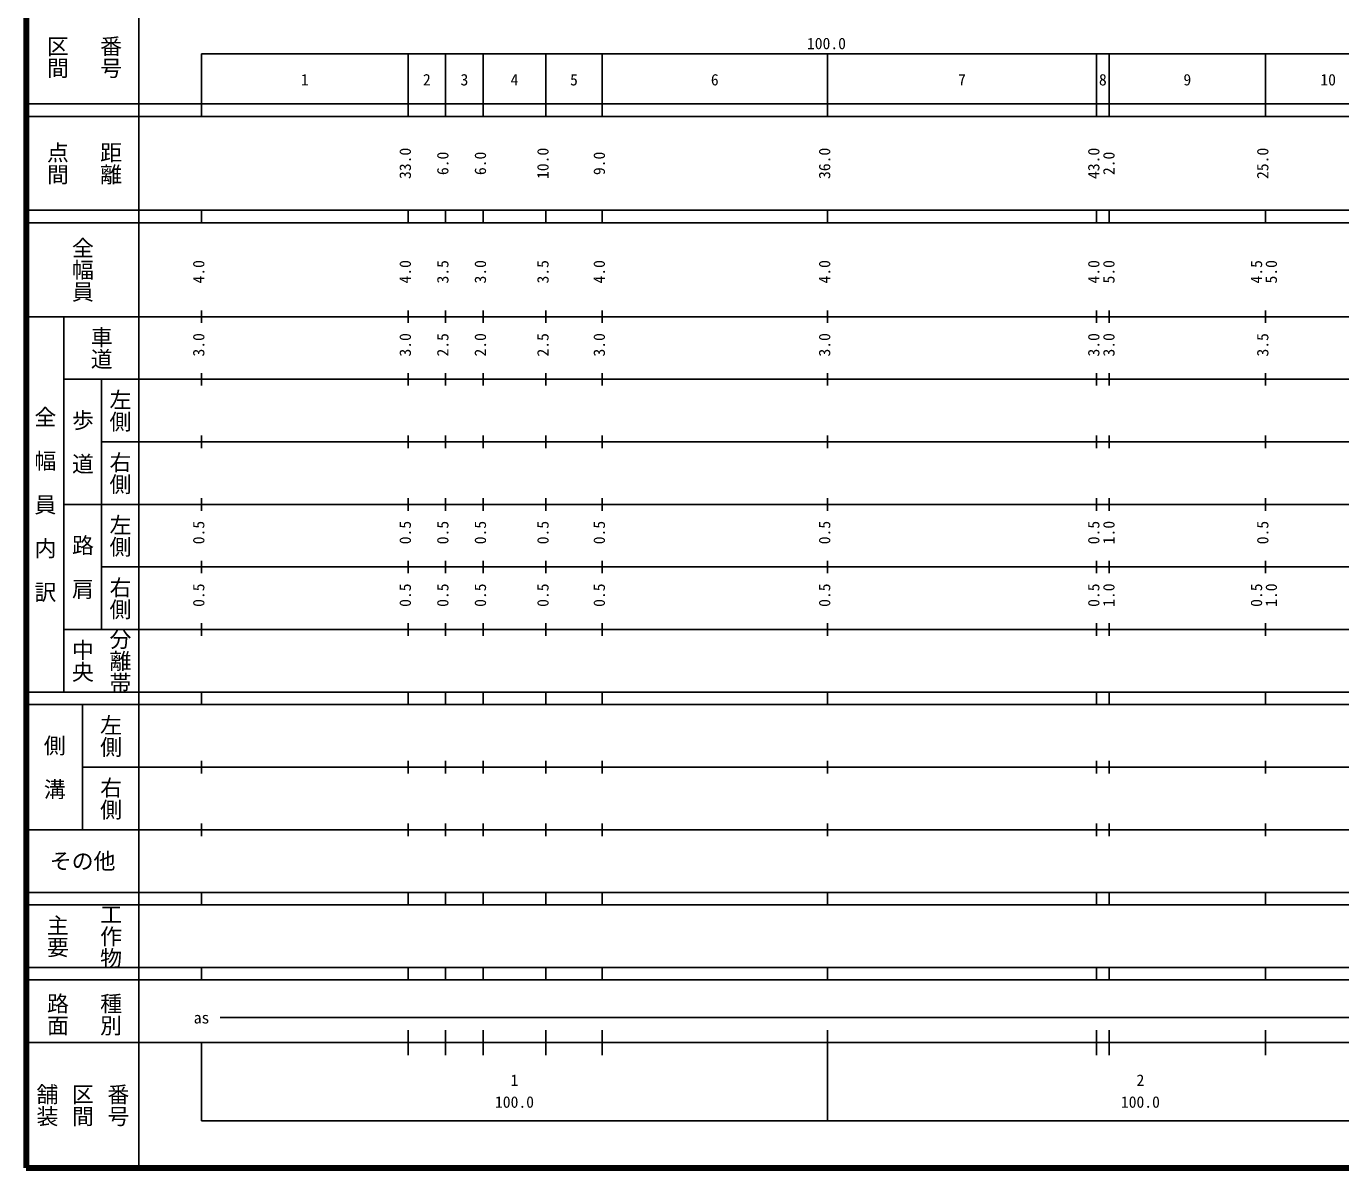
# Model space of a CAD drawing. Units: millimetres on the paper, enlarged 1000 times. Extents: x 40000 to 680000, y 20000 to 380000.
# Drawn here: x 40000 to 250004, y 20000 to 202409 of the extents above; entities that cross this region are included whole.
import ezdxf
from ezdxf.enums import TextEntityAlignment as Align

# ---------------------------------------------------------------- set-up
doc = ezdxf.new("R2010")
doc.units = ezdxf.units.MM
doc.header["$LTSCALE"] = 1000
doc.layers.add('M-TTL', color=2, linetype='Continuous', lineweight=140)
doc.layers.add('M-TTL-BAND', color=7, linetype='Continuous', lineweight=25)
doc.styles.add('@ＭＳ ゴシック', font='')
doc.styles.add('ＭＳ ゴシック', font='')
doc.styles.get('@ＭＳ ゴシック').set_extended_font_data('@MS Gothic')
doc.styles.get('ＭＳ ゴシック').set_extended_font_data('MS Gothic')

msp = doc.modelspace()

# ---------------------------------------------------------------- linework, layer by layer
at = {"layer": 'M-TTL'}
for p, q in [((40000, 380000), (40000, 20000)), ((40000, 20000), (680000, 20000))]:
    msp.add_line(p, q, dxfattribs=at)
at = {"layer": 'M-TTL-BAND'}
for p, q in [((58000, 370000), (58000, 20000)), ((68000, 198000), (579000, 198000)), ((68000, 198000), (68000, 188000)), ((101000, 188000), (101000, 198000)), ((107000, 188000), (107000, 198000)), ((113000, 188000), (113000, 198000)), ((123000, 188000), (123000, 198000)), ((132000, 188000), (132000, 198000)), ((168000, 188000), (168000, 198000)), ((211000, 188000), (211000, 198000)), ((213000, 188000), (213000, 198000)), ((238000, 188000), (238000, 198000)), ((40000, 190000), (579000, 190000)), ((40000, 188000), (579000, 188000)), ((40000, 173000), (579000, 173000)), ((68000, 171000), (68000, 173000)), ((101000, 171000), (101000, 173000)), ((107000, 171000), (107000, 173000)), ((113000, 171000), (113000, 173000)), ((123000, 171000), (123000, 173000)), ((132000, 171000), (132000, 173000)), ((168000, 171000), (168000, 173000)), ((211000, 171000), (211000, 173000)), ((213000, 171000), (213000, 173000)), ((238000, 171000), (238000, 173000)), ((40000, 171000), (579000, 171000)), ((40000, 156000), (579000, 156000)), ((46000, 96000), (46000, 156000)), ((68000, 155000), (68000, 157000)), ((101000, 155000), (101000, 157000)), ((107000, 155000), (107000, 157000)), ((113000, 155000), (113000, 157000)), ((123000, 155000), (123000, 157000)), ((132000, 155000), (132000, 157000)), ((168000, 155000), (168000, 157000)), ((211000, 155000), (211000, 157000)), ((213000, 155000), (213000, 157000)), ((238000, 155000), (238000, 157000)), ((46000, 146000), (579000, 146000)), ((52000, 146000), (52000, 106000)), ((68000, 145000), (68000, 147000)), ((101000, 145000), (101000, 147000)), ((107000, 145000), (107000, 147000)), ((113000, 145000), (113000, 147000)), ((123000, 145000), (123000, 147000)), ((132000, 145000), (132000, 147000)), ((168000, 145000), (168000, 147000)), ((211000, 145000), (211000, 147000)), ((213000, 145000), (213000, 147000)), ((238000, 145000), (238000, 147000)), ((68000, 135000), (68000, 137000)), ((101000, 135000), (101000, 137000)), ((107000, 135000), (107000, 137000)), ((113000, 135000), (113000, 137000)), ((123000, 135000), (123000, 137000)), ((132000, 135000), (132000, 137000)), ((168000, 135000), (168000, 137000)), ((211000, 135000), (211000, 137000)), ((213000, 135000), (213000, 137000)), ((238000, 135000), (238000, 137000)), ((52000, 136000), (579000, 136000)), ((68000, 125000), (68000, 127000)), ((101000, 125000), (101000, 127000)), ((107000, 125000), (107000, 127000)), ((113000, 125000), (113000, 127000)), ((123000, 125000), (123000, 127000)), ((132000, 125000), (132000, 127000)), ((168000, 125000), (168000, 127000)), ((211000, 125000), (211000, 127000)), ((213000, 125000), (213000, 127000)), ((238000, 125000), (238000, 127000)), ((46000, 126000), (579000, 126000)), ((52000, 116000), (579000, 116000)), ((68000, 115000), (68000, 117000)), ((101000, 115000), (101000, 117000)), ((107000, 115000), (107000, 117000)), ((113000, 115000), (113000, 117000)), ((123000, 115000), (123000, 117000)), ((132000, 115000), (132000, 117000)), ((168000, 115000), (168000, 117000)), ((211000, 115000), (211000, 117000)), ((213000, 115000), (213000, 117000)), ((238000, 115000), (238000, 117000)), ((46000, 106000), (579000, 106000)), ((68000, 105000), (68000, 107000)), ((101000, 105000), (101000, 107000)), ((107000, 105000), (107000, 107000)), ((113000, 105000), (113000, 107000)), ((123000, 105000), (123000, 107000)), ((132000, 105000), (132000, 107000)), ((168000, 105000), (168000, 107000)), ((211000, 105000), (211000, 107000)), ((213000, 105000), (213000, 107000)), ((238000, 105000), (238000, 107000)), ((40000, 96000), (579000, 96000)), ((68000, 94000), (68000, 96000)), ((101000, 94000), (101000, 96000)), ((107000, 94000), (107000, 96000)), ((113000, 94000), (113000, 96000)), ((123000, 94000), (123000, 96000)), ((132000, 94000), (132000, 96000)), ((168000, 94000), (168000, 96000)), ((211000, 94000), (211000, 96000)), ((213000, 94000), (213000, 96000)), ((238000, 94000), (238000, 96000)), ((40000, 94000), (579000, 94000)), ((49000, 94000), (49000, 74000)), ((68000, 83000), (68000, 85000)), ((101000, 83000), (101000, 85000)), ((107000, 83000), (107000, 85000)), ((113000, 83000), (113000, 85000)), ((123000, 83000), (123000, 85000)), ((132000, 83000), (132000, 85000)), ((168000, 83000), (168000, 85000)), ((211000, 83000), (211000, 85000)), ((213000, 83000), (213000, 85000)), ((238000, 83000), (238000, 85000)), ((49000, 84000), (579000, 84000)), ((40000, 74000), (579000, 74000)), ((68000, 73000), (68000, 75000)), ((101000, 73000), (101000, 75000)), ((107000, 73000), (107000, 75000)), ((113000, 73000), (113000, 75000)), ((123000, 73000), (123000, 75000)), ((132000, 73000), (132000, 75000)), ((168000, 73000), (168000, 75000)), ((211000, 73000), (211000, 75000)), ((213000, 73000), (213000, 75000)), ((238000, 73000), (238000, 75000)), ((40000, 64000), (579000, 64000)), ((68000, 62000), (68000, 64000)), ((101000, 62000), (101000, 64000)), ((107000, 62000), (107000, 64000)), ((113000, 62000), (113000, 64000)), ((123000, 62000), (123000, 64000)), ((132000, 62000), (132000, 64000)), ((168000, 62000), (168000, 64000)), ((211000, 62000), (211000, 64000)), ((213000, 62000), (213000, 64000)), ((238000, 62000), (238000, 64000)), ((40000, 62000), (579000, 62000)), ((40000, 52000), (579000, 52000)), ((68000, 50000), (68000, 52000)), ((101000, 50000), (101000, 52000)), ((107000, 50000), (107000, 52000)), ((113000, 50000), (113000, 52000)), ((123000, 50000), (123000, 52000)), ((132000, 50000), (132000, 52000)), ((168000, 50000), (168000, 52000)), ((211000, 50000), (211000, 52000)), ((213000, 50000), (213000, 52000)), ((238000, 50000), (238000, 52000)), ((40000, 50000), (579000, 50000)), ((71000, 44000), (385500, 44000)), ((40000, 40000), (579000, 40000)), ((68000, 40000), (68000, 27500)), ((101000, 38000), (101000, 42000)), ((107000, 38000), (107000, 42000)), ((113000, 38000), (113000, 42000)), ((123000, 38000), (123000, 42000)), ((132000, 38000), (132000, 42000)), ((168000, 27500), (168000, 42000)), ((211000, 38000), (211000, 42000)), ((213000, 38000), (213000, 42000)), ((238000, 38000), (238000, 42000)), ((68000, 27500), (579000, 27500))]:
    msp.add_line(p, q, dxfattribs=at)

# ---------------------------------------------------------------- texts
at = {"layer": 'M-TTL-BAND', "style": '@ＭＳ ゴシック'}
for s, p in [('区間', (45000, 197500)), ('番号', (53500, 197500)), ('点間', (45000, 180500)), ('距離', (53500, 180500)), ('全幅員', (49000, 163500)), ('車道', (52000, 151000)), ('左側', (55000, 141000)), ('全\u3000幅\u3000員\u3000内\u3000訳', (43000, 126000)), ('歩\u3000道', (49000, 136000)), ('右側', (55000, 131000)), ('左側', (55000, 121000)), ('路\u3000肩', (49000, 116000)), ('右側', (55000, 111000)), ('分離帯', (55000, 101000)), ('中央', (49000, 101000)), ('左側', (53500, 89000)), ('側\u3000溝', (44500, 84000)), ('右側', (53500, 79000)), ('工作物', (53500, 57000)), ('主要', (45000, 57000)), ('路面', (45000, 44500)), ('種別', (53500, 44500)), ('舗装', (43333, 30000)), ('区間', (49000, 30000)), ('番号', (54667, 30000))]:
    msp.add_text(s, height=2566, rotation=270, dxfattribs=at).set_placement(p, align=Align.MIDDLE_CENTER)
at = {"layer": 'M-TTL-BAND', "style": 'ＭＳ ゴシック'}
for s, p in [('100.0', (167844, 198195)), ('1', (84500, 192405)), ('2', (104000, 192405)), ('3', (110000, 192405)), ('4', (118000, 192405)), ('5', (127500, 192405)), ('6', (150000, 192405)), ('7', (189500, 192405)), ('8', (212000, 192405)), ('9', (225500, 192405)), ('10', (248000, 192405)), ('as', (68000, 42500)), ('1', (118000, 32523)), ('2', (218000, 32523)), ('100.0', (118000, 29033)), ('100.0', (218000, 29033))]:
    msp.add_text(s, height=1833, dxfattribs=at).set_placement(p, align=Align.BOTTOM_CENTER)
for s, p in [('33.0', (102000, 180500)), ('10.0', (124000, 180500)), ('36.0', (169000, 180500)), ('43.0', (212000, 180500)), ('25.0', (239000, 180500)), ('6.0', (108000, 180500)), ('6.0', (114000, 180500)), ('9.0', (133000, 180500)), ('2.0', (214420, 180500)), ('4.0', (69000, 163174)), ('4.0', (102000, 163174)), ('3.5', (108000, 163174)), ('3.0', (114000, 163174)), ('3.5', (124000, 163174)), ('4.0', (133000, 163174)), ('4.0', (169000, 163174)), ('4.0', (212000, 163174)), ('5.0', (214420, 163174)), ('4.5', (238000, 163174)), ('5.0', (240370, 163174)), ('3.0', (69000, 151500)), ('3.0', (102000, 151500)), ('2.5', (108000, 151500)), ('2.0', (114000, 151500)), ('2.5', (124000, 151500)), ('3.0', (133000, 151500)), ('3.0', (169000, 151500)), ('3.0', (212000, 151500)), ('3.0', (214420, 151500)), ('3.5', (239000, 151500)), ('0.5', (69000, 121500)), ('0.5', (102000, 121500)), ('0.5', (108000, 121500)), ('0.5', (114000, 121500)), ('0.5', (124000, 121500)), ('0.5', (133000, 121500)), ('0.5', (169000, 121500)), ('0.5', (212000, 121500)), ('1.0', (214420, 121500)), ('0.5', (239000, 121500)), ('0.5', (69000, 111500)), ('0.5', (102000, 111500)), ('0.5', (108000, 111500)), ('0.5', (114000, 111500)), ('0.5', (124000, 111500)), ('0.5', (133000, 111500)), ('0.5', (169000, 111500)), ('0.5', (212000, 111500)), ('1.0', (214420, 111500)), ('0.5', (238000, 111500)), ('1.0', (240370, 111500))]:
    msp.add_text(s, height=1833, rotation=90, dxfattribs=at).set_placement(p, align=Align.BOTTOM_CENTER)
msp.add_text('その他', height=2566, dxfattribs=at).set_placement((49000, 69000), align=Align.MIDDLE_CENTER)

doc.saveas('drawing.dxf')
